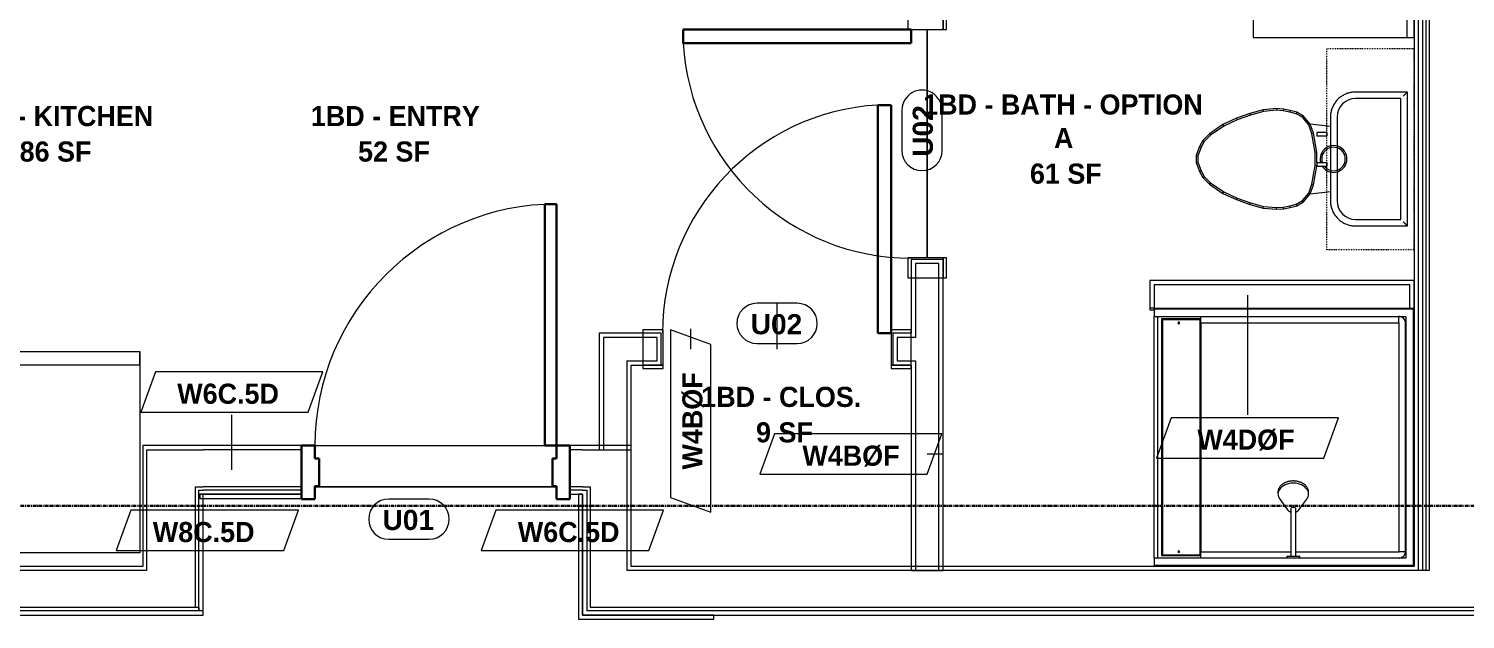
# Model space of a CAD drawing. Header units: inches. Extents: x -4058 to -1781, y 9814 to 12264.
# Drawn here: x -3127.2 to -2913.1, y 10450.3 to 10538.3 of the extents above; entities that cross this region are included whole.
import ezdxf

# ---------------------------------------------------------------- set-up
doc = ezdxf.new("R2010")
doc.units = ezdxf.units.IN
doc.header["$MEASUREMENT"] = 0
doc.linetypes.add('Dash', pattern=[0.25, 0.125, -0.125])
doc.linetypes.add('Grid Line 1_2_', pattern=[0.875, 0.5, -0.125, 0.125, -0.125])
for name, color, linetype, lineweight in [('0-1', 7, 'Continuous', 5), ('0-3', 8, 'Continuous', 9), ('A-AREA-IDEN', 2, 'Continuous', 9), ('A-DOOR-1', 7, 'Continuous', 9), ('A-DOOR-2', 10, 'Continuous', 30), ('A-DOOR-3', 31, 'Continuous', 9), ('A-DOOR-4', 31, 'Continuous', 30), ('A-DOOR-FRAM-2', 10, 'Continuous', 30), ('A-DOOR-IDEN', 31, 'Continuous', 9), ('A-FLOR-1', 7, 'Continuous', 9), ('A-FLOR-2', 192, 'Continuous', 9), ('A-WALL', 113, 'Continuous', 18), ('A-WALL-2', 250, 'Continuous', 18), ('A-WALL-3', 113, 'Continuous', 9), ('A-WALL-IDEN', 211, 'Continuous', 9), ('I-WALL-1', 7, 'Continuous', 9), ('P-SANR-FIXT', 6, 'Continuous', 9), ('Q-CASE', 31, 'Continuous', 9), ('Q-CASE-2', 31, 'Dash', 9), ('Q-SPCQ', 91, 'Continuous', 9), ('S-GRID-1', 1, 'Grid Line 1_2_', 30)]:
    doc.layers.add(name, color=color, linetype=linetype, lineweight=lineweight)
doc.styles.add('Arial_B', font='arialbd.ttf', dxfattribs={"height": 3})
doc.styles.add('Century Gothic_B', font='GOTHICB.TTF', dxfattribs={"height": 3})

# ---------------------------------------------------------------- blocks, each defined once
blk = doc.blocks.new('CTR - 1st Phase - Shell_rvt-1-UNITS PLANS - 3RD FLOOR')
at = {"layer": 'A-FLOR-1'}
for p, q in [((-3084.57, 10470.04), (-3048.57, 10470.04)), ((-3048.57, 10470.04), (-3084.57, 10470.04))]:
    blk.add_line(p, q, dxfattribs=at)
blk = doc.blocks.new('HOLLOW METAL - UNIT DOOR-2191978-UNITS PLANS - 3RD FLOOR')
at = {"layer": 'A-DOOR-1'}
blk.add_arc((18, 3.875), 36, 90, 180, dxfattribs=at)
at = {"layer": 'A-DOOR-2'}
for p, q in [((18, 39.875), (16.25, 39.875)), ((16.25, 39.875), (16.25, 3.875)), ((18, 3.875), (18, 39.875)), ((16.25, 3.875), (18, 3.875))]:
    blk.add_line(p, q, dxfattribs=at)
at = {"layer": 'A-DOOR-FRAM-2'}
for p, q in [((-18, 3.875), (-20, 3.875)), ((-20, 3.875), (-20, -4.125)), ((-18, 1.9375), (-18, 3.875)), ((18, 3.875), (18, 1.9375)), ((20, 3.875), (18, 3.875)), ((20, -4.125), (20, 3.875)), ((-17.375, 1.9375), (-18, 1.9375)), ((-17.375, -2.1875), (-17.375, 1.9375)), ((18, 1.9375), (17.375, 1.9375)), ((17.375, 1.9375), (17.375, -2.1875)), ((-20, -4.125), (-18, -4.125)), ((-18, -4.125), (-18, -2.1875)), ((-18, -2.1875), (-17.375, -2.1875)), ((17.375, -2.1875), (18, -2.1875)), ((18, -2.1875), (18, -4.125)), ((18, -4.125), (20, -4.125))]:
    blk.add_line(p, q, dxfattribs=at)
blk = doc.blocks.new('CTR - 1st Phase - Common Walls_rvt-1-UNITS PLANS - 3RD FLOOR')
at = {"layer": 'A-WALL-2'}
for p, q in [((-2920.14, 10843.14), (-2920.14, 10458.16)), ((-2919.51, 10843.14), (-2919.51, 10458.16)), ((-2919.01, 10843.14), (-2919.01, 10458.16)), ((-2918.51, 10843.14), (-2918.51, 10458.16)), ((-3109.61, 10475.54), (-3102.36, 10475.54)), ((-3109.61, 10457.54), (-3109.61, 10475.54)), ((-3102.36, 10475.54), (-3101.24, 10475.54)), ((-3086.57, 10475.54), (-3101.24, 10475.54)), ((-3044.7, 10475.54), (-3046.57, 10475.54)), ((-3044.7, 10475.54), (-3043.57, 10475.54)), ((-3043.57, 10475.54), (-3038.07, 10475.54)), ((-3038.07, 10475.54), (-3038.07, 10457.54)), ((-3102.36, 10470.04), (-3101.86, 10470.04)), ((-3102.36, 10452.04), (-3102.36, 10470.04)), ((-3101.86, 10470.04), (-3101.24, 10470.04)), ((-3086.57, 10470.04), (-3101.24, 10470.04)), ((-3044.7, 10470.04), (-3046.57, 10470.04)), ((-3044.7, 10470.04), (-3044.07, 10470.04)), ((-3044.07, 10470.04), (-3043.57, 10470.04)), ((-3043.57, 10470.04), (-3043.57, 10452.04)), ((-3101.86, 10468.91), (-3101.86, 10469.54)), ((-3101.86, 10469.54), (-3101.24, 10469.54)), ((-3101.86, 10468.91), (-3101.86, 10469.54)), ((-3101.86, 10468.91), (-3101.24, 10468.91)), ((-3101.86, 10452.04), (-3101.86, 10468.91)), ((-3086.57, 10469.54), (-3101.24, 10469.54)), ((-3044.7, 10469.54), (-3046.57, 10469.54)), ((-3044.7, 10469.54), (-3044.07, 10469.54)), ((-3044.07, 10469.54), (-3044.07, 10451.54)), ((-3110.24, 10457.54), (-3199.89, 10457.54)), ((-3109.61, 10457.54), (-3110.24, 10457.54)), ((-3037.45, 10457.54), (-3038.07, 10457.54)), ((-2920.14, 10457.54), (-3037.45, 10457.54)), ((-2920.14, 10458.16), (-2920.14, 10457.54)), ((-2919.51, 10457.54), (-2920.14, 10457.54)), ((-2919.51, 10457.54), (-2920.14, 10457.54)), ((-2919.51, 10458.16), (-2919.51, 10457.54)), ((-2919.01, 10457.54), (-2919.51, 10457.54)), ((-2919.01, 10457.54), (-2919.51, 10457.54)), ((-2919.01, 10458.16), (-2919.01, 10457.54)), ((-2918.51, 10457.54), (-2919.01, 10457.54)), ((-2918.51, 10457.54), (-2919.01, 10457.54)), ((-2918.51, 10458.16), (-2918.51, 10457.54)), ((-3110.24, 10452.04), (-3199.89, 10452.04)), ((-3110.24, 10451.54), (-3199.89, 10451.54)), ((-3109.61, 10452.04), (-3110.24, 10452.04)), ((-3101.86, 10451.54), (-3110.24, 10451.54)), ((-3102.36, 10452.04), (-3109.61, 10452.04)), ((-3101.86, 10452.04), (-3102.36, 10452.04)), ((-3101.86, 10452.04), (-3101.86, 10451.54)), ((-3101.86, 10451.54), (-3101.86, 10452.04)), ((-3101.24, 10451.54), (-3101.86, 10451.54)), ((-3043.57, 10451.54), (-3044.07, 10451.54)), ((-3038.07, 10452.04), (-3043.57, 10452.04)), ((-3037.45, 10451.54), (-3043.57, 10451.54)), ((-3037.45, 10452.04), (-3038.07, 10452.04)), ((-2784.7, 10452.04), (-3037.45, 10452.04)), ((-2784.7, 10451.54), (-3037.45, 10451.54))]:
    blk.add_line(p, q, dxfattribs=at)
at = {"layer": 'I-WALL-1'}
for p, q in [((-2920.76, 10843.14), (-2920.76, 10496.66)), ((-3110.24, 10476.16), (-3110.24, 10458.16)), ((-3109.61, 10476.16), (-3110.24, 10476.16)), ((-3101.24, 10476.16), (-3109.61, 10476.16)), ((-3086.57, 10476.16), (-3101.24, 10476.16)), ((-3044.7, 10476.16), (-3046.57, 10476.16)), ((-3038.07, 10476.16), (-3044.7, 10476.16)), ((-3037.45, 10476.16), (-3038.07, 10476.16)), ((-3037.45, 10458.16), (-3037.45, 10476.16)), ((-3086.57, 10468.91), (-3101.74, 10468.91)), ((-3101.74, 10468.91), (-3101.74, 10468.29)), ((-3101.74, 10468.29), (-3086.57, 10468.29)), ((-3101.24, 10468.91), (-3086.57, 10468.91)), ((-3101.24, 10451.54), (-3101.24, 10468.91)), ((-3046.57, 10468.91), (-3044.7, 10468.91)), ((-3044.7, 10468.91), (-3045.32, 10468.91)), ((-3045.32, 10468.91), (-3045.32, 10450.29)), ((-3044.7, 10468.91), (-3044.7, 10450.91)), ((-3044.7, 10450.91), (-3044.7, 10468.91)), ((-3110.24, 10458.16), (-3199.89, 10458.16)), ((-2959.51, 10458.16), (-3037.45, 10458.16)), ((-3199.89, 10450.91), (-3110.24, 10450.91)), ((-3110.24, 10450.91), (-3101.24, 10450.91)), ((-3101.24, 10450.91), (-3101.24, 10451.54)), ((-3044.7, 10450.91), (-3044.07, 10450.91)), ((-3025.11, 10450.91), (-3044.7, 10450.91)), ((-3044.07, 10450.91), (-3037.45, 10450.91)), ((-3037.45, 10450.91), (-2784.7, 10450.91)), ((-3025.11, 10450.29), (-3025.11, 10450.91)), ((-3045.32, 10450.29), (-3044.7, 10450.29)), ((-3044.7, 10450.29), (-3025.11, 10450.29))]:
    blk.add_line(p, q, dxfattribs=at)
at = {"layer": '0-3'}
blk.add_blockref('HOLLOW METAL - UNIT DOOR-2191978-UNITS PLANS - 3RD FLOOR', (-3066.57, 10472.29), dxfattribs=at)
blk = doc.blocks.new('CTR - 1st Phase - Structure_rvt-1-UNITS PLANS - 3RD FLOOR')
at = {"layer": 'S-GRID-1'}
blk.add_line((-1781.27, 10467.19), (-4041.78, 10467.19), dxfattribs=at)
blk = doc.blocks.new('SWING - SINGLE - FLUSH - SWING - FLUSH - 2-10 x 6-8 - PRIVACY-4346067-UNITS PLANS - 3RD FLOOR')
at = {"layer": 'A-DOOR-3'}
for p, q in [((-17, 2.87), (-20, 2.87)), ((-20, 2.87), (-20, -2.38)), ((-17, -2.38), (-17, 2.87)), ((20, 2.87), (17, 2.87)), ((17, 2.87), (17, -2.38)), ((20, -2.38), (20, 2.87)), ((-20, -2.38), (-17, -2.38)), ((-17, -2.38), (-20, -2.38)), ((-20, -2.38), (-20, -2.88)), ((-20, -2.88), (-17, -2.88)), ((-17, -2.88), (-17, -2.38)), ((17, -2.38), (20, -2.38)), ((20, -2.38), (17, -2.38)), ((17, -2.38), (17, -2.88)), ((17, -2.88), (20, -2.88)), ((20, -2.88), (20, -2.38))]:
    blk.add_line(p, q, dxfattribs=at)
blk.add_arc((17, 2.37), 34.07, 93.3657, 180, dxfattribs=at)
at = {"layer": 'A-DOOR-4'}
for p, q in [((15, 2.37), (15, 36.38)), ((17, 36.38), (15, 36.38)), ((17, 2.37), (17, 36.38)), ((17, 2.37), (15, 2.37))]:
    blk.add_line(p, q, dxfattribs=at)
blk = doc.blocks.new('SWING - SINGLE - FLUSH - SWING - FLUSH - 2-10 x 6-8 - PRIVACY-4346066-UNITS PLANS - 3RD FLOOR')
at = {"layer": 'A-DOOR-3'}
for p, q in [((-17, 2.87), (-20, 2.87)), ((-20, 2.87), (-20, -2.38)), ((-17, -2.38), (-17, 2.87)), ((20, 2.87), (17, 2.87)), ((17, 2.87), (17, -2.38)), ((20, -2.38), (20, 2.87)), ((-20, -2.38), (-17, -2.38)), ((-17, -2.38), (-20, -2.38)), ((-20, -2.38), (-20, -2.88)), ((-20, -2.88), (-17, -2.88)), ((-17, -2.88), (-17, -2.38)), ((17, -2.38), (20, -2.38)), ((20, -2.38), (17, -2.38)), ((17, -2.38), (17, -2.88)), ((17, -2.88), (20, -2.88)), ((20, -2.88), (20, -2.38))]:
    blk.add_line(p, q, dxfattribs=at)
blk.add_arc((17, 2.37), 34.07, 93.3657, 180, dxfattribs=at)
at = {"layer": 'A-DOOR-4'}
for p, q in [((15, 2.37), (15, 36.38)), ((17, 36.38), (15, 36.38)), ((17, 2.37), (17, 36.38)), ((17, 2.37), (15, 2.37))]:
    blk.add_line(p, q, dxfattribs=at)
blk = doc.blocks.new('Toilet-Domestic-3D - Toilet-Domestic-3D-1352612-UNITS PLANS - 3RD FLOOR')
at = {"layer": 'P-SANR-FIXT'}
for p, q in [((-9.98, 19.48), (-9.98, 11.75)), ((9.98, 19.48), (-9.98, 19.48)), ((-9.86, 19.36), (-9.98, 19.48)), ((9.98, 19.48), (9.86, 19.36)), ((9.98, 11.75), (9.98, 19.48)), ((9, 18.5), (-9, 18.5)), ((-9, 18.5), (-9, 11.75)), ((-9, 18.5), (-9, 11.75)), ((9, 18.5), (-9, 18.5)), ((9, 11.75), (9, 18.5)), ((9, 11.75), (9, 18.5)), ((-6.25, 9), (6.25, 9)), ((-6.25, 9), (6.25, 9)), ((-6.25, 8.02), (6.25, 8.02)), ((-4.86, 8.02), (-5.21, 5)), ((5.21, 5), (4.86, 8.02)), ((-5.21, 5), (-6.4, 4)), ((-5.08, 4.78), (-6.21, 3.84)), ((-3.84, 5.5), (-5.21, 5)), ((-5.21, 5), (-5.08, 4.78)), ((-3.77, 5.26), (-5.08, 4.78)), ((-1, 6), (-3.84, 5.5)), ((-3.84, 5.5), (-3.77, 5.26)), ((-0.98, 5.75), (-3.77, 5.26)), ((-1, 6), (-0.98, 5.75)), ((0.56, 6), (-1, 6)), ((0.98, 5.75), (-0.98, 5.75)), ((1, 5.98), (0.98, 5.75)), ((3.77, 5.26), (0.98, 5.75)), ((3.84, 5.5), (1.05, 5.99)), ((3.84, 5.5), (3.77, 5.26)), ((5.08, 4.78), (3.77, 5.26)), ((5.21, 5), (3.84, 5.5)), ((5.21, 5), (5.08, 4.78)), ((6.21, 3.84), (5.08, 4.78)), ((6.4, 4), (5.21, 5)), ((-6.97, 3), (-7.24, 2)), ((-6.73, 2.9), (-6.99, 1.95)), ((-6.4, 4), (-6.97, 3)), ((-6.97, 3), (-6.73, 2.9)), ((-6.21, 3.84), (-6.73, 2.9)), ((-6.21, 3.84), (-6.4, 4)), ((6.4, 4), (6.21, 3.84)), ((6.73, 2.9), (6.21, 3.84)), ((6.97, 3), (6.4, 4)), ((6.97, 3), (6.73, 2.9)), ((6.99, 1.95), (6.73, 2.9)), ((7.24, 2), (6.97, 3)), ((-7.41, 1), (-7.5, 0)), ((-7.24, 2), (-7.41, 1)), ((-7.41, 1), (-7.16, 0.96)), ((-7.16, 0.96), (-7.25, 0)), ((-7.24, 2), (-6.99, 1.95)), ((-6.99, 1.95), (-7.16, 0.96)), ((7.24, 2), (6.99, 1.95)), ((7.16, 0.96), (6.99, 1.95)), ((7.41, 1), (7.16, 0.96)), ((7.25, 0), (7.16, 0.96)), ((7.41, 1), (7.24, 2)), ((7.5, 0), (7.25, 0)), ((7.5, 0), (7.41, 1)), ((-7.5, 0), (-7.25, 0)), ((-7.5, 0), (-7.33, -1.99)), ((-7.33, -1.99), (-7.08, -1.95)), ((-7.33, -1.99), (-6.79, -4)), ((-7.25, 0), (-7.08, -1.95)), ((-7.08, -1.95), (-6.55, -3.92)), ((6.55, -3.92), (7.08, -1.95)), ((6.79, -4), (7.33, -1.99)), ((7.08, -1.95), (7.25, 0)), ((7.33, -1.99), (7.08, -1.95)), ((7.33, -1.99), (7.5, 0)), ((-6.79, -4), (-6.55, -3.92)), ((-6.79, -4), (-6.06, -6)), ((-6.55, -3.92), (-5.83, -5.9)), ((5.83, -5.9), (6.55, -3.92)), ((6.06, -6), (6.79, -4)), ((6.79, -4), (6.55, -3.92)), ((-6.06, -6), (-5.83, -5.9)), ((-6.06, -6), (-5.13, -8)), ((-5.83, -5.9), (-4.91, -7.88)), ((4.91, -7.88), (5.83, -5.9)), ((5.13, -8), (6.06, -6)), ((6.06, -6), (5.83, -5.9)), ((-5.13, -8), (-4.91, -7.88)), ((-5.13, -8), (-3.74, -10)), ((-4.91, -7.88), (-3.55, -9.84)), ((3.55, -9.84), (4.91, -7.88)), ((3.74, -10), (5.13, -8)), ((5.13, -8), (4.91, -7.88)), ((-3.74, -10), (-3.55, -9.84)), ((-3.74, -10), (-2.74, -11)), ((-3.55, -9.84), (-2.59, -10.8)), ((2.59, -10.8), (3.55, -9.84)), ((2.74, -11), (3.74, -10)), ((3.74, -10), (3.55, -9.84)), ((-2.74, -11), (-2.59, -10.8)), ((-2.74, -11), (-1.87, -11.5)), ((-2.59, -10.8), (-1.77, -11.27)), ((-1.87, -11.5), (-1.77, -11.27)), ((-1.87, -11.5), (-0.5, -12)), ((-1.77, -11.27), (-0.46, -11.75)), ((-0.5, -12), (-0.46, -11.75)), ((-0.5, -12), (0.5, -12)), ((-0.46, -11.75), (0.46, -11.75)), ((0.46, -11.75), (1.77, -11.27)), ((0.5, -12), (0.46, -11.75)), ((0.5, -12), (1.87, -11.5)), ((1.77, -11.27), (2.59, -10.8)), ((1.87, -11.5), (1.77, -11.27)), ((1.87, -11.5), (2.74, -11)), ((2.74, -11), (2.59, -10.8))]:
    blk.add_line(p, q, dxfattribs=at)
at = {"layer": 'P-SANR-FIXT', "flags": 128}
for points in [[(-9.98, 11.75), (-9.97, 11.6), (-9.97, 11.45), (-9.95, 11.3), (-9.93, 11.16), (-9.9, 11.01), (-9.87, 10.86), (-9.83, 10.72), (-9.79, 10.58), (-9.74, 10.44), (-9.68, 10.3), (-9.62, 10.16), (-9.56, 10.03), (-9.48, 9.9), (-9.41, 9.77), (-9.33, 9.65), (-9.24, 9.52), (-9.15, 9.41), (-9.05, 9.29), (-8.95, 9.18), (-8.85, 9.08), (-8.74, 8.97), (-8.62, 8.88), (-8.51, 8.78), (-8.39, 8.7), (-8.26, 8.61), (-8.14, 8.54), (-8.01, 8.46), (-7.87, 8.4), (-7.74, 8.33), (-7.6, 8.28), (-7.46, 8.22), (-7.32, 8.18), (-7.17, 8.14), (-7.03, 8.11), (-6.88, 8.08), (-6.74, 8.05), (-6.59, 8.04), (-6.44, 8.03), (-6.29, 8.02), (-6.25, 8.02)], [(6.25, 8.02), (6.4, 8.03), (6.55, 8.03), (6.7, 8.05), (6.84, 8.07), (6.99, 8.1), (7.14, 8.13), (7.28, 8.17), (7.42, 8.21), (7.56, 8.26), (7.7, 8.32), (7.84, 8.38), (7.97, 8.44), (8.1, 8.52), (8.23, 8.59), (8.35, 8.67), (8.48, 8.76), (8.59, 8.85), (8.71, 8.95), (8.82, 9.05), (8.92, 9.15), (9.03, 9.26), (9.12, 9.38), (9.22, 9.49), (9.3, 9.61), (9.39, 9.74), (9.46, 9.86), (9.54, 9.99), (9.6, 10.13), (9.67, 10.26), (9.72, 10.4), (9.78, 10.54), (9.82, 10.68), (9.86, 10.83), (9.89, 10.97), (9.92, 11.12), (9.95, 11.26), (9.96, 11.41), (9.97, 11.56), (9.98, 11.71), (9.98, 11.75)]]:
    blk.add_lwpolyline(points, dxfattribs=at)
at = {"layer": 'P-SANR-FIXT'}
for centre, radius, start, end in [((-6.25, 11.75), 2.75, 180, 270), ((-6.25, 11.75), 2.75, 180, 270), ((6.25, 11.75), 2.75, 270, 360), ((6.25, 11.75), 2.75, 270, 360), ((0, 8.48), 2, 360, 286.863), ((0, 8.48), 1.75, 360, 289.017), ((0, 8.48), 2, 302.0714, 360), ((0, 8.48), 1.75, 308.7554, 360)]:
    blk.add_arc(centre, radius, start, end, dxfattribs=at)
for points in [[(-9.98, 19.48), (-9.98, 19.48), (-9.98, 19.48), (-9.98, 19.48)], [(9.98, 19.48), (9.98, 19.48), (9.98, 19.48), (9.98, 19.48)]]:
    blk.add_open_spline(points, degree=3, dxfattribs=at)
for points, knots in [([(-9.37, 18.87), (-9.41, 18.91), (-9.47, 18.97), (-9.55, 19.05), (-9.6, 19.1), (-9.66, 19.16), (-9.71, 19.21), (-9.75, 19.25), (-9.78, 19.28), (-9.8, 19.3), (-9.82, 19.32), (-9.85, 19.35), (-9.86, 19.36), (-9.86, 19.36)], [0, 0, 0, 0, 0.166667, 0.25, 0.333333, 0.416667, 0.5, 0.583333, 0.666667, 0.708333, 0.75, 0.833333, 1, 1, 1, 1]), ([(9.86, 19.36), (9.86, 19.36), (9.85, 19.35), (9.82, 19.32), (9.8, 19.3), (9.78, 19.28), (9.75, 19.25), (9.71, 19.21), (9.66, 19.16), (9.6, 19.1), (9.55, 19.05), (9.47, 18.97), (9.41, 18.91), (9.37, 18.87)], [-1, -1, -1, -1, -0.833333, -0.75, -0.708333, -0.666667, -0.583333, -0.5, -0.416667, -0.333333, -0.25, -0.166667, 0, 0, 0, 0])]:
    blk.add_open_spline(points, degree=3, knots=knots, dxfattribs=at)
blk = doc.blocks.new('Bath Vanity - Bath Vanity 48_-3150017-UNITS PLANS - 3RD FLOOR')
at = {"layer": 'Q-CASE'}
for p, q in [((24.74, 24), (-23.26, 24)), ((-23.26, 24), (-23.26, 1)), ((24.74, 1), (24.74, 24))]:
    blk.add_line(p, q, dxfattribs=at)
blk = doc.blocks.new('BATHROOM MIRROR - BATHROOM MIRROR 48_-3123886-UNITS PLANS - 3RD FLOOR')
at = {"layer": 'Q-CASE'}
for p, q in [((-23.26, -23), (24.74, -23)), ((-23.26, -23), (-23.26, -24)), ((24.74, -24), (24.74, -23)), ((24.74, -24), (-23.26, -24))]:
    blk.add_line(p, q, dxfattribs=at)
blk = doc.blocks.new('300 Series Wall Hung Cabinet_326 - 30_-2909953-UNITS PLANS - 3RD FLOOR')
at = {"layer": 'Q-CASE'}
for p, q in [((-2.01, 14.69), (-2.5, 14.69)), ((-2.5, 14.69), (-2.5, 13.19)), ((-2.01, 13.19), (-2.5, 13.19)), ((-2.01, 13.19), (-2.01, 14.69)), ((2.49, 14.69), (2, 14.69)), ((2, 14.69), (2, 13.19)), ((2.49, 13.19), (2, 13.19)), ((2.49, 13.19), (2.49, 14.69))]:
    blk.add_line(p, q, dxfattribs=at)
at = {"layer": 'Q-CASE-2'}
for p, q in [((-15, 0.19), (-15, 13.19)), ((-15, 13.19), (15, 13.19)), ((15, 13.19), (15, 0.19)), ((15, 0.19), (-15, 0.19))]:
    blk.add_line(p, q, dxfattribs=at)
blk = doc.blocks.new('Refrigerator_-_Side-by-Side_6047 - 36_ X 30_-1372843-UNITS PLANS - 3RD FLOOR')
at = {"layer": 'Q-SPCQ'}
for p, q in [((-17.88, 15.58), (17.87, 15.58)), ((-17.88, -14.42), (-17.88, 15.58)), ((-17.88, 15.58), (-3.13, 15.58)), ((-17.88, 15.58), (-17.88, 13.58)), ((-3.13, 13.58), (-3.13, 15.58)), ((-2.63, 15.58), (17.87, 15.58)), ((-2.63, 15.58), (-2.63, 13.58)), ((17.87, 15.58), (17.87, -14.42)), ((17.87, 13.58), (17.87, 15.58)), ((-3.13, 13.58), (-17.88, 13.58)), ((17.87, 13.58), (-2.63, 13.58)), ((17.87, -14.42), (-17.88, -14.42))]:
    blk.add_line(p, q, dxfattribs=at)
blk = doc.blocks.new('The Shower - The Shower-V31-UNITS PLANS - 3RD FLOOR')
at = {"layer": 'P-SANR-FIXT'}
for p, q in [((0, -0.5), (38.5, -0.5)), ((0, -39.25), (0, -0.5)), ((0.12, -39.25), (0.12, -0.63)), ((0.12, -0.63), (38.38, -0.63)), ((1.25, -39.25), (1.25, -1.75)), ((1.25, -1.75), (37.25, -1.75)), ((1.58, -2.01), (1.51, -2.08)), ((1.73, -1.9), (1.7, -1.92)), ((2.01, -1.78), (1.93, -1.8)), ((36.25, -1.77), (2.25, -1.77)), ((36.25, -1.77), (36.25, -1.75)), ((36.57, -1.8), (36.49, -1.78)), ((36.8, -1.92), (36.77, -1.9)), ((36.99, -2.08), (36.92, -2.01)), ((37.25, -1.75), (37.25, -17.52)), ((38.38, -0.63), (38.38, -39.25)), ((38.5, -0.5), (38.5, -39.25)), ((1.3, -2.43), (1.28, -2.51)), ((1.42, -2.2), (1.4, -2.23)), ((2.2, -32.27), (2.2, -2.75)), ((36.25, -2.7), (2.25, -2.7)), ((36.3, -18.11), (36.3, -2.75)), ((37.1, -2.23), (37.08, -2.2)), ((37.22, -2.51), (37.2, -2.43)), ((36.3, -32.27), (36.3, -18.89)), ((37.25, -19.48), (37.25, -39.25)), ((1.62, -32.27), (1.62, -38.13)), ((36.75, -32.38), (1.75, -32.38)), ((1.75, -32.38), (1.75, -38)), ((2.2, -32.27), (36.3, -32.27)), ((36.75, -38), (36.75, -32.38)), ((36.88, -38.13), (36.88, -32.27)), ((1.62, -38.13), (36.88, -38.13)), ((1.75, -38), (36.75, -38)), ((0.12, -39.25), (0, -39.25)), ((0.12, -39.25), (1.25, -39.25)), ((1.25, -38.75), (37.25, -38.75)), ((1.25, -39.25), (1.25, -38.75)), ((37.25, -39.25), (1.25, -39.25)), ((37.25, -38.75), (37.25, -39.25)), ((37.25, -39.25), (38.38, -39.25)), ((38.5, -39.25), (38.38, -39.25))]:
    blk.add_line(p, q, dxfattribs=at)
for centre, radius, start, end in [((2.25, -2.75), 1, 90, 180), ((36.25, -2.75), 1, 0, 90), ((2.2, -35.56), 0.125, 0, 180), ((2.2, -35.56), 0.125, 180, 0), ((36.3, -35.56), 0.125, 0, 180), ((36.3, -35.56), 0.125, 180, 0)]:
    blk.add_arc(centre, radius, start, end, dxfattribs=at)
for centre, major_axis, start_param, end_param in [((2.2, -32.28), (0.95, 0), 1.570796, 3.141593), ((36.3, -32.28), (-0.95, 0), 3.141593, 4.712389)]:
    blk.add_ellipse(centre, major_axis=major_axis, ratio=0.019505, start_param=start_param, end_param=end_param, dxfattribs=at)
for points, knots in [([(2.25, -1.77), (2.19, -1.77), (2.06, -1.78), (1.8, -1.86), (1.53, -2.04), (1.34, -2.32), (1.26, -2.57), (1.25, -2.7), (1.25, -2.77)], [-0.001856, -0.001856, -0.001856, -0.001856, 0.123376, 0.248608, 0.499072, 0.749536, 0.874768, 1, 1, 1, 1]), ([(1.38, -2.25), (1.41, -2.21), (1.47, -2.12), (1.55, -2.04), (1.59, -2)], [-0.666048, -0.666048, -0.666048, -0.666048, -0.5714286, -0.4597287, -0.4597287, -0.4597287, -0.4597287]), ([(1.75, -1.88), (1.77, -1.87), (1.86, -1.82), (2.03, -1.77), (2.17, -1.75), (2.25, -1.75)], [-0.332096, -0.332096, -0.332096, -0.332096, -0.2857143, -0.1428571, 0, 0, 0, 0]), ([(36.25, -1.75), (36.31, -1.75), (36.42, -1.76), (36.59, -1.8), (36.7, -1.85), (36.75, -1.88)], [-1, -1, -1, -1, -0.8928571, -0.7857143, -0.6665409, -0.6665409, -0.6665409, -0.6665409]), ([(37.25, -2.77), (37.25, -2.7), (37.24, -2.57), (37.16, -2.32), (36.98, -2.04), (36.7, -1.86), (36.45, -1.78), (36.32, -1.77), (36.25, -1.77)], [-0.001856, -0.001856, -0.001856, -0.001856, 0.123376, 0.248608, 0.499072, 0.749536, 0.874768, 1, 1, 1, 1]), ([(36.75, -1.88), (36.79, -1.91), (36.89, -1.97), (36.97, -2.05), (37.01, -2.11)], [-0.666048, -0.666048, -0.666048, -0.666048, -0.5714286, -0.4462442, -0.4462442, -0.4462442, -0.4462442]), ([(2.25, -2.7), (2.24, -2.7), (2.24, -2.7), (2.23, -2.7), (2.22, -2.71), (2.22, -2.71), (2.21, -2.72), (2.21, -2.73), (2.2, -2.74), (2.2, -2.74), (2.2, -2.75), (2.2, -2.75)], [-1, -1, -1, -1, -0.833333, -0.75, -0.666667, -0.583333, -0.416667, -0.333333, -0.208333, -0.083333, 0, 0, 0, 0]), ([(36.3, -2.75), (36.3, -2.74), (36.3, -2.74), (36.3, -2.73), (36.29, -2.72), (36.29, -2.72), (36.28, -2.71), (36.27, -2.71), (36.26, -2.7), (36.26, -2.7), (36.25, -2.7), (36.25, -2.7)], [-1, -1, -1, -1, -0.833333, -0.75, -0.666667, -0.583333, -0.416667, -0.333333, -0.208333, -0.083333, 0, 0, 0, 0]), ([(37.12, -2.25), (37.13, -2.27), (37.16, -2.33), (37.18, -2.38), (37.19, -2.42)], [-0.332096, -0.332096, -0.332096, -0.332096, -0.2857143, -0.2167295, -0.2167295, -0.2167295, -0.2167295])]:
    blk.add_open_spline(points, degree=3, knots=knots, dxfattribs=at)
for points in [[(1.63, -1.97), (1.67, -1.94), (1.71, -1.91), (1.75, -1.88)], [(36.25, -2.7), (36.25, -2.62), (36.25, -2.45), (36.25, -2.22), (36.25, -2.03), (36.25, -1.88), (36.25, -1.82), (36.25, -1.8)], [(1.25, -2.75), (1.25, -2.74), (1.25, -2.72), (1.25, -2.71)], [(2.2, -2.75), (2.12, -2.75), (1.95, -2.75), (1.72, -2.75), (1.52, -2.76), (1.37, -2.76), (1.27, -2.76), (1.25, -2.77), (1.25, -2.77)], [(1.35, -2.32), (1.36, -2.3), (1.37, -2.27), (1.38, -2.25)], [(37.05, -2.15), (37.07, -2.18), (37.09, -2.21), (37.12, -2.25)], [(37.25, -2.67), (37.25, -2.7), (37.25, -2.72), (37.25, -2.75)]]:
    blk.add_open_spline(points, degree=3, dxfattribs=at)
blk = doc.blocks.new('Shower Head - Shower Head-3260035-UNITS PLANS - 3RD FLOOR')
at = {"layer": 'P-SANR-FIXT'}
for p, q in [((-2.28, 9.81), (-2.28, 9.54)), ((-2.02, 8.78), (-0.84, 7.19)), ((0.84, 7.19), (2.02, 8.78)), ((2.28, 9.54), (2.28, 9.81)), ((-0.39, 7.27), (-0.39, 6.01)), ((0.39, 6.01), (0.39, 7.27)), ((-0.98, 0.26), (-0.98, 0)), ((-0.98, 0.26), (0.98, 0.26)), ((-0.39, 1), (-0.39, 0.26)), ((0.39, 0.26), (0.39, 1)), ((0.98, 0), (0.98, 0.26)), ((0.98, 0), (-0.98, 0))]:
    blk.add_line(p, q, dxfattribs=at)
at = {"layer": 'P-SANR-FIXT', "flags": 128}
for points in [[(0, 11.49), (-0.09, 11.49), (-0.18, 11.48), (-0.27, 11.48), (-0.35, 11.47), (-0.44, 11.46), (-0.53, 11.44), (-0.62, 11.43), (-0.7, 11.41), (-0.79, 11.39), (-0.87, 11.36), (-0.95, 11.34), (-1.03, 11.31), (-1.11, 11.28), (-1.19, 11.25), (-1.26, 11.21), (-1.34, 11.17), (-1.41, 11.13), (-1.48, 11.09), (-1.55, 11.05), (-1.61, 11), (-1.68, 10.95), (-1.74, 10.9), (-1.8, 10.85), (-1.85, 10.8), (-1.9, 10.74), (-1.95, 10.69), (-2, 10.63), (-2.04, 10.57), (-2.08, 10.51), (-2.12, 10.44), (-2.15, 10.38), (-2.18, 10.31), (-2.21, 10.25), (-2.23, 10.18), (-2.25, 10.11), (-2.26, 10.04), (-2.27, 9.97), (-2.28, 9.9), (-2.28, 9.83), (-2.28, 9.81)], [(2.28, 9.81), (2.28, 9.88), (2.28, 9.95), (2.27, 10.02), (2.25, 10.09), (2.24, 10.16), (2.21, 10.23), (2.19, 10.3), (2.16, 10.36), (2.13, 10.43), (2.09, 10.49), (2.05, 10.55), (2.01, 10.61), (1.97, 10.67), (1.92, 10.73), (1.86, 10.79), (1.81, 10.84), (1.75, 10.89), (1.69, 10.94), (1.63, 10.99), (1.57, 11.04), (1.5, 11.08), (1.43, 11.12), (1.36, 11.16), (1.28, 11.2), (1.21, 11.24), (1.13, 11.27), (1.05, 11.3), (0.97, 11.33), (0.89, 11.36), (0.81, 11.38), (0.72, 11.4), (0.64, 11.42), (0.55, 11.44), (0.47, 11.45), (0.38, 11.46), (0.29, 11.47), (0.2, 11.48), (0.11, 11.49), (0.02, 11.49), (0, 11.49)], [(-0.84, 7.19), (-0.81, 7.16), (-0.79, 7.13), (-0.76, 7.1), (-0.73, 7.08), (-0.7, 7.05), (-0.68, 7.03), (-0.65, 7.01), (-0.62, 6.98), (-0.59, 6.97), (-0.56, 6.95), (-0.53, 6.93), (-0.49, 6.91), (-0.46, 6.9), (-0.43, 6.89), (-0.4, 6.87)], [(0.39, 6.87), (0.43, 6.88), (0.46, 6.9), (0.49, 6.91), (0.52, 6.93), (0.55, 6.94), (0.58, 6.96), (0.61, 6.98), (0.64, 7), (0.67, 7.03), (0.7, 7.05), (0.73, 7.07), (0.76, 7.1), (0.78, 7.13), (0.81, 7.16), (0.83, 7.19), (0.84, 7.19)], [(-0.39, 6.01), (-0.39, 5.81), (-0.39, 5.6), (-0.39, 5.38), (-0.39, 5.15), (-0.39, 4.92), (-0.39, 4.68), (-0.39, 4.43), (-0.39, 4.18), (-0.39, 3.93), (-0.39, 3.67), (-0.39, 3.4), (-0.39, 3.13), (-0.39, 2.86), (-0.39, 2.59), (-0.39, 2.31), (-0.39, 2.03), (-0.39, 1.75), (-0.39, 1.46), (-0.39, 1.18), (-0.39, 1)], [(0.39, 1), (0.39, 1.29), (0.39, 1.57), (0.39, 1.85), (0.39, 2.13), (0.39, 2.41), (0.39, 2.69), (0.39, 2.96), (0.39, 3.23), (0.39, 3.5), (0.39, 3.76), (0.39, 4.02), (0.39, 4.27), (0.39, 4.52), (0.39, 4.77), (0.39, 5), (0.39, 5.23), (0.39, 5.46), (0.39, 5.67), (0.39, 5.88), (0.39, 6.01)]]:
    blk.add_lwpolyline(points, dxfattribs=at)
at = {"layer": 'P-SANR-FIXT'}
for centre, major_axis, start_param, end_param in [((0, 9.54), (-2.28, 0), 4.712389, 6.956384), ((0, 9.54), (2.28, 0), 5.609987, 7.853982), ((0, 7.27), (-0.394, 0), 4.712389, 6.283185), ((0, 7.27), (0.394, 0), 0, 1.570796)]:
    blk.add_ellipse(centre, major_axis=major_axis, ratio=0.707107, start_param=start_param, end_param=end_param, dxfattribs=at)
blk = doc.blocks.new('Wall Tag - Arch Wall-3956453-UNITS PLANS - 3RD FLOOR')
at = {"layer": 'A-WALL-IDEN'}
for p, q in [((-0.3561, 0.0937), (-0.4244, -0.0937)), ((0.4244, 0.0937), (-0.3561, 0.0937)), ((0.3561, -0.0937), (0.4244, 0.0937)), ((-0.4244, -0.0937), (0.3561, -0.0937))]:
    blk.add_line(p, q, dxfattribs=at)
blk = doc.blocks.new('Door Tag - Type Mark-2601225-UNITS PLANS - 3RD FLOOR')
at = {"layer": 'A-DOOR-IDEN'}
for p, q in [((0.09375, 0.09375), (-0.09375, 0.09375)), ((-0.09375, -0.09375), (0.09375, -0.09375))]:
    blk.add_line(p, q, dxfattribs=at)
for centre, start, end in [((-0.09375, 0), 90, 270), ((0.09375, 0), 270, 90)]:
    blk.add_arc(centre, 0.09375, start, end, dxfattribs=at)

msp = doc.modelspace()

# ---------------------------------------------------------------- linework, layer by layer
at = {"layer": 'A-DOOR-IDEN'}
msp.add_line((-3015.7, 10490.54), (-3015.7, 10497.38), dxfattribs=at)
at = {"layer": 'A-FLOR-2'}
for p, q in [((-2993.32, 10504.16), (-2993.32, 10538.16)), ((-2993.32, 10538.16), (-2993.32, 10504.16)), ((-3084.57, 10476.16), (-3050.32, 10476.16))]:
    msp.add_line(p, q, dxfattribs=at)
at = {"layer": 'A-WALL'}
for p, q in [((-2995.07, 10503.29), (-2995.07, 10492.29)), ((-2991.57, 10503.29), (-2995.07, 10503.29)), ((-2991.57, 10457.54), (-2991.57, 10503.29)), ((-2959.51, 10500.16), (-2959.51, 10496.66)), ((-2959.51, 10500.16), (-2921.39, 10500.16)), ((-2921.39, 10496.66), (-2921.39, 10500.16)), ((-2959.51, 10496.66), (-2960.14, 10496.66)), ((-3041.57, 10492.29), (-3041.57, 10475.54)), ((-3033.57, 10492.29), (-3041.57, 10492.29)), ((-3033.57, 10488.79), (-3033.57, 10492.29)), ((-2997.82, 10492.29), (-2997.82, 10488.79)), ((-2995.07, 10492.29), (-2997.82, 10492.29)), ((-3038.07, 10488.79), (-3038.07, 10475.54)), ((-3038.07, 10488.79), (-3033.57, 10488.79)), ((-2997.82, 10488.79), (-2995.07, 10488.79)), ((-2995.07, 10488.79), (-2995.07, 10457.54))]:
    msp.add_line(p, q, dxfattribs=at)
at = {"layer": 'A-WALL-3'}
for p, q in [((-2990.95, 10503.91), (-2995.7, 10503.91)), ((-2995.7, 10503.91), (-2995.7, 10492.91)), ((-2990.95, 10457.54), (-2990.95, 10503.91)), ((-2920.76, 10500.79), (-2960.14, 10500.79)), ((-2960.14, 10500.79), (-2960.14, 10496.41)), ((-2920.76, 10496.66), (-2920.76, 10500.79)), ((-2960.14, 10496.41), (-2959.51, 10496.41)), ((-3042.2, 10492.91), (-3042.2, 10475.54)), ((-3032.95, 10492.91), (-3042.2, 10492.91)), ((-3032.95, 10488.16), (-3032.95, 10492.91)), ((-2995.7, 10492.91), (-2998.45, 10492.91)), ((-2998.45, 10492.91), (-2998.45, 10488.16)), ((-3037.45, 10475.54), (-3037.45, 10488.16)), ((-3037.45, 10488.16), (-3032.95, 10488.16)), ((-2998.45, 10488.16), (-2995.7, 10488.16)), ((-2995.7, 10488.16), (-2995.7, 10457.54)), ((-3042.2, 10475.54), (-3037.45, 10475.54)), ((-2995.7, 10457.54), (-2990.95, 10457.54))]:
    msp.add_line(p, q, dxfattribs=at)
at = {"layer": 'A-WALL-IDEN'}
for p, q in [((-2945.59, 10498.6), (-2945.59, 10480.73)), ((-3028.57, 10490.54), (-3028.57, 10493.55)), ((-3096.96, 10472.54), (-3096.96, 10480.73)), ((-2993.32, 10474.93), (-2990.98, 10474.93))]:
    msp.add_line(p, q, dxfattribs=at)

# ---------------------------------------------------------------- block references
at = {"layer": '0-1'}
for name in ['CTR - 1st Phase - Structure_rvt-1-UNITS PLANS - 3RD FLOOR', 'CTR - 1st Phase - Shell_rvt-1-UNITS PLANS - 3RD FLOOR', 'CTR - 1st Phase - Common Walls_rvt-1-UNITS PLANS - 3RD FLOOR']:
    msp.add_blockref(name, (0, 0), dxfattribs=at)
at = {"layer": 'A-DOOR-3', "rotation": 89.9999999999855}
msp.add_blockref('SWING - SINGLE - FLUSH - SWING - FLUSH - 2-10 x 6-8 - PRIVACY-4346067-UNITS PLANS - 3RD FLOOR', (-2993.32, 10521.16), dxfattribs=at)
at = {"layer": 'A-DOOR-3'}
msp.add_blockref('SWING - SINGLE - FLUSH - SWING - FLUSH - 2-10 x 6-8 - PRIVACY-4346066-UNITS PLANS - 3RD FLOOR', (-3015.7, 10490.54), dxfattribs=at)
at = {"layer": 'A-DOOR-IDEN', "xscale": 31.99999999999999, "yscale": 31.99999999999999, "zscale": 31.99999999999999, "rotation": 89.99999999999955}
msp.add_blockref('Door Tag - Type Mark-2601225-UNITS PLANS - 3RD FLOOR', (-2994.1, 10523.14), dxfattribs=at)
at = {"layer": 'A-DOOR-IDEN', "xscale": 31.99999999999999, "yscale": 31.99999999999999, "zscale": 31.99999999999999}
for p in [(-3015.7, 10494.38), (-3070.57, 10465.21)]:
    msp.add_blockref('Door Tag - Type Mark-2601225-UNITS PLANS - 3RD FLOOR', p, dxfattribs=at)
at = {"layer": 'A-WALL-IDEN', "xscale": 31.99999999999999, "yscale": 31.99999999999999, "zscale": 31.99999999999999, "rotation": 89.99999999999955}
msp.add_blockref('Wall Tag - Arch Wall-3956453-UNITS PLANS - 3RD FLOOR', (-3028.57, 10479.82), dxfattribs=at)
at = {"layer": 'A-WALL-IDEN', "xscale": 31.99999999999999, "yscale": 31.99999999999999, "zscale": 31.99999999999999}
for p in [(-3096.96, 10484.15), (-2945.59, 10477.31), (-3004.71, 10474.93), (-3100.61, 10463.54), (-3046.2, 10463.54)]:
    msp.add_blockref('Wall Tag - Arch Wall-3956453-UNITS PLANS - 3RD FLOOR', p, dxfattribs=at)
at = {"layer": 'P-SANR-FIXT'}
for name, p, rotation in [('Toilet-Domestic-3D - Toilet-Domestic-3D-1352612-UNITS PLANS - 3RD FLOOR', (-2941.24, 10518.88), 270.0000000002111), ('The Shower - The Shower-V31-UNITS PLANS - 3RD FLOOR', (-2920.26, 10496.66), 269.9999999998429)]:
    msp.add_blockref(name, p, dxfattribs=dict(at, rotation=rotation))
msp.add_blockref('Shower Head - Shower Head-3260035-UNITS PLANS - 3RD FLOOR', (-2938.76, 10459.41), dxfattribs=at)
at = {"layer": 'Q-CASE'}
for name, p, rotation in [('Bath Vanity - Bath Vanity 48_-3150017-UNITS PLANS - 3RD FLOOR', (-2920.76, 10560.24), 90.0000000001117), ('BATHROOM MIRROR - BATHROOM MIRROR 48_-3123886-UNITS PLANS - 3RD FLOOR', (-2944.77, 10560.24), 90.00000000018638), ('300 Series Wall Hung Cabinet_326 - 30_-2909953-UNITS PLANS - 3RD FLOOR', (-2920.58, 10520.33), 90.00000000006371)]:
    msp.add_blockref(name, p, dxfattribs=dict(at, rotation=rotation))
at = {"layer": 'Q-SPCQ'}
msp.add_blockref('Refrigerator_-_Side-by-Side_6047 - 36_ X 30_-1372843-UNITS PLANS - 3RD FLOOR', (-3128.55, 10474.59), dxfattribs=at)

# ---------------------------------------------------------------- texts
at = {"layer": 'A-AREA-IDEN', "char_height": 3, "attachment_point": 1, "style": 'Century Gothic_B'}
for s, insert, width in [('1BD - BATH - OPTION', (-2993.93, 10528.5), 51.005), ('1BD - KITCHEN', (-3138.1, 10526.78), 35.451), ('1BD - ENTRY', (-3085.19, 10526.78), 29.492), ('\\fCentury Gothic|b1|i0|c0|p34|;A', (-2974.43, 10523.5), 3.838), ('86 SF', (-3128.59, 10521.49), 12.423), ('52 SF', (-3078.15, 10521.49), 12.423), ('61 SF', (-2978.01, 10518.2), 12.423), ('1BD - CLOS.', (-3027, 10484.93), 29.29), ('9 SF', (-3018.84, 10479.64), 9.494)]:
    msp.add_mtext(s, dxfattribs=dict(at, insert=insert, width=width))
at = {"layer": 'A-DOOR-IDEN', "insert": (-2995.48, 10519.21), "char_height": 3, "width": 9.393, "attachment_point": 1, "rotation": 90, "style": 'Arial_B'}
msp.add_mtext('U02', dxfattribs=at)
at = {"layer": 'A-DOOR-IDEN', "char_height": 3, "width": 9.393, "attachment_point": 1, "style": 'Arial_B'}
for s, insert in [('U02', (-3019.63, 10495.76)), ('U01', (-3074.51, 10466.59))]:
    msp.add_mtext(s, dxfattribs=dict(at, insert=insert))
at = {"layer": 'A-WALL-IDEN', "char_height": 3, "attachment_point": 1, "style": 'Century Gothic_B'}
for s, insert, width in [('W6C.5D', (-3105.1, 10485.4), 19.594), ('W4DØF', (-2953.06, 10478.56), 17.978), ('W4BØF', (-3011.93, 10476.17), 17.372), ('W8C.5D', (-3108.74, 10464.79), 19.594), ('W6C.5D', (-3054.34, 10464.79), 19.594)]:
    msp.add_mtext(s, dxfattribs=dict(at, insert=insert, width=width))
at = {"layer": 'A-WALL-IDEN', "insert": (-3029.82, 10472.6), "char_height": 3, "width": 17.372, "attachment_point": 1, "rotation": 90, "style": 'Century Gothic_B'}
msp.add_mtext('W4BØF', dxfattribs=at)

doc.saveas('drawing.dxf')
